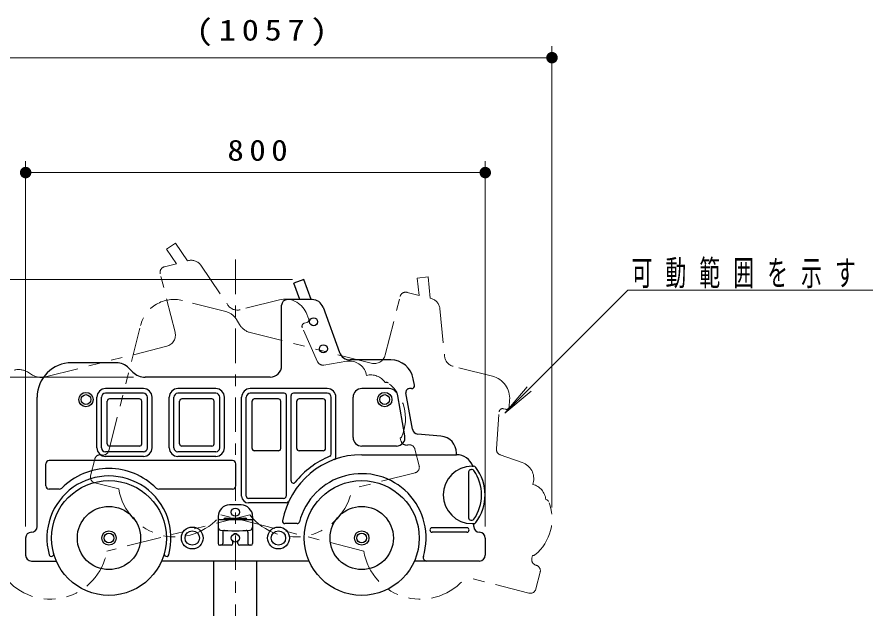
# Model space of a CAD drawing. Units: millimetres on the paper, scale 1:20. Extents: x -365 to 0, y 0 to 257.
# Drawn here: x -320.5 to -246.1, y 90.5 to 142 of the extents above; entities that cross this region are included whole.
import ezdxf

# ---------------------------------------------------------------- set-up
doc = ezdxf.new("R2010")
doc.units = ezdxf.units.MM
doc.linetypes.add('USER2', pattern=[6, 3, -1, 1, -1])
doc.linetypes.add('USER3', pattern=[8, 3, -1, 1, -1, 1, -1])
doc.layers.add('LY_1', color=7, linetype='Continuous', lineweight=13)
doc.styles.add('ＭＳ ゴシック', font='')
doc.styles.get('ＭＳ ゴシック').set_extended_font_data('MS Gothic')

# ---------------------------------------------------------------- blocks, each defined once
blk = doc.blocks.new('filled_dot')
at = {"color": 0, "linetype": 'Continuous', "lineweight": -2, "const_width": 1.25}
blk.add_lwpolyline([(-0.625, 0, 1), (0.625, 0, 1)], format="xyb", close=True, dxfattribs=at)

msp = doc.modelspace()

# ---------------------------------------------------------------- linework, layer by layer
at = {"layer": 'LY_1'}
for p, q in [((-273.986, 99.287), (-273.986, 139.437)), ((-326.824, 138.437), (-273.986, 138.437)), ((-319.794, 97.637), (-319.794, 129.437)), ((-279.794, 97.637), (-279.794, 129.437)), ((-319.794, 128.437), (-279.794, 128.437)), ((-296.571, 119.137), (-350.295, 119.137)), ((-267.372, 118.208), (-278.085, 107.495)), ((-267.372, 118.208), (-246.059, 118.208)), ((-310.397, 110.637), (-340.295, 110.637)), ((-278.085, 107.495), (-276.157, 109.793)), ((-278.085, 107.495), (-275.787, 109.424))]:
    msp.add_line(p, q, dxfattribs=at)
at = {"layer": 'LY_1', "linetype": 'USER3'}
for p, q in [((-306.747, 122.295), (-307.532, 121.76)), ((-305.699, 120.756), (-306.747, 122.295)), ((-306.679, 120.507), (-307.532, 121.76)), ((-305.622, 120.775), (-305.699, 120.756)), ((-306.679, 120.507), (-307.72, 120.242)), ((-304.55, 120.369), (-302.193, 116.909)), ((-306.788, 114.546), (-308.081, 119.635)), ((-284.762, 119.354), (-285.708, 119.259)), ((-285.556, 117.75), (-285.708, 119.259)), ((-284.576, 117.501), (-284.762, 119.354)), ((-285.556, 117.75), (-286.597, 118.014)), ((-302.364, 116.345), (-306.148, 117.306)), ((-297.71, 117.369), (-301.12, 116.502)), ((-288.497, 112.564), (-287.204, 117.653)), ((-284.499, 117.481), (-284.576, 117.501)), ((-295.163, 115.739), (-295.394, 116.252)), ((-283.751, 116.612), (-283.332, 112.447)), ((-301.176, 115.207), (-301.444, 115.658)), ((-312.564, 104.234), (-309.794, 115.137)), ((-294.387, 111.978), (-295.718, 114.932)), ((-295.329, 115.394), (-295.518, 115.346)), ((-289.712, 111.841), (-300.256, 114.52)), ((-307.511, 113.331), (-318.055, 110.652)), ((-291.85, 112.016), (-293.851, 111.69)), ((-319.191, 110.817), (-319.643, 111.086)), ((-279.172, 110.711), (-282.583, 111.578)), ((-290.124, 110.784), (-290.155, 110.905)), ((-288.507, 110.163), (-288.446, 110.178)), ((-277.712, 108.064), (-277.67, 108.625)), ((-278.825, 104.389), (-278.585, 107.619)), ((-278.023, 107.84), (-278.212, 107.888)), ((-287.131, 105.095), (-287.193, 105.339)), ((-285.916, 104.372), (-285.547, 102.919)), ((-276.577, 103.211), (-278.491, 103.88)), ((-313.779, 103.511), (-314.149, 102.057)), ((-285.908, 102.311), (-291.401, 100.915)), ((-313.787, 101.449), (-311.687, 100.915)), ((-275.649, 101.304), (-275.618, 101.426)), ((-274.524, 99.987), (-274.463, 99.971)), ((-300.284, 98.659), (-312.724, 95.499)), ((-290.364, 95.499), (-302.804, 98.659)), ((-275.734, 94.877), (-275.672, 95.121)), ((-275.988, 91.847), (-281.481, 93.242)), ((-275.011, 93.662), (-275.38, 92.208))]:
    msp.add_line(p, q, dxfattribs=at)
at = {"layer": 'LY_1', "linetype": 'USER2'}
msp.add_line((-301.544, 120.865), (-301.544, 58.112), dxfattribs=at)
at = {"layer": 'LY_1', "lineweight": 25}
for p, q in [((-295.571, 119.137), (-296.464, 118.812)), ((-295.945, 117.387), (-296.464, 118.812)), ((-294.934, 117.387), (-295.571, 119.137)), ((-294.855, 117.387), (-297.019, 117.387)), ((-297.519, 111.637), (-297.519, 116.887)), ((-293.915, 116.729), (-292.483, 112.795)), ((-311.89, 111.887), (-315.794, 111.887)), ((-288.025, 112.137), (-291.544, 112.137)), ((-310.458, 111.076), (-310.829, 111.448)), ((-298.519, 110.637), (-309.397, 110.637)), ((-285.958, 109.931), (-286.055, 110.484)), ((-309.544, 109.637), (-312.844, 109.637)), ((-303.244, 109.637), (-306.544, 109.637)), ((-293.544, 109.637), (-300.244, 109.637)), ((-288.147, 109.637), (-290.544, 109.637)), ((-286.204, 109.637), (-286.399, 109.637)), ((-318.794, 97.637), (-318.794, 108.887)), ((-313.594, 104.487), (-313.594, 108.887)), ((-313.194, 104.487), (-313.194, 108.887)), ((-309.544, 109.237), (-312.844, 109.237)), ((-309.194, 104.487), (-309.194, 108.887)), ((-308.794, 104.487), (-308.794, 108.887)), ((-307.294, 104.487), (-307.294, 108.887)), ((-306.894, 104.487), (-306.894, 108.887)), ((-303.244, 109.237), (-306.544, 109.237)), ((-302.894, 104.487), (-302.894, 108.887)), ((-302.494, 104.487), (-302.494, 108.887)), ((-300.994, 100.287), (-300.994, 108.887)), ((-300.594, 100.287), (-300.594, 108.887)), ((-297.294, 109.237), (-300.244, 109.237)), ((-297.094, 100.38), (-297.094, 109.037)), ((-296.694, 101.615), (-296.694, 109.037)), ((-293.544, 109.237), (-296.494, 109.237)), ((-293.194, 103.933), (-293.194, 108.887)), ((-292.794, 103.657), (-292.794, 108.887)), ((-291.294, 105.387), (-291.294, 108.887)), ((-286.791, 105.517), (-287.409, 109.017)), ((-286.132, 106.095), (-286.694, 109.285)), ((-312.694, 104.837), (-312.694, 108.537)), ((-309.894, 108.737), (-312.494, 108.737)), ((-309.694, 104.837), (-309.694, 108.537)), ((-306.394, 104.837), (-306.394, 108.537)), ((-303.594, 108.737), (-306.194, 108.737)), ((-303.394, 104.837), (-303.394, 108.537)), ((-300.094, 104.437), (-300.094, 108.537)), ((-297.794, 108.737), (-299.894, 108.737)), ((-297.594, 104.437), (-297.594, 108.537)), ((-296.194, 104.437), (-296.194, 108.537)), ((-293.894, 108.737), (-295.994, 108.737)), ((-293.694, 104.437), (-293.694, 108.537)), ((-283.663, 105.507), (-285.683, 105.684)), ((-309.894, 104.637), (-312.494, 104.637)), ((-303.594, 104.637), (-306.194, 104.637)), ((-287.53, 104.637), (-290.544, 104.637)), ((-309.544, 104.137), (-312.844, 104.137)), ((-309.544, 103.737), (-312.844, 103.737)), ((-303.244, 104.137), (-306.544, 104.137)), ((-303.244, 103.737), (-306.544, 103.737)), ((-297.794, 104.237), (-299.894, 104.237)), ((-293.894, 104.237), (-295.994, 104.237)), ((-290.544, 103.887), (-282.294, 103.887)), ((-282.294, 103.887), (-282.294, 104.013)), ((-318.044, 101.187), (-318.044, 103.087)), ((-301.794, 103.387), (-317.744, 103.387)), ((-301.494, 101.187), (-301.494, 103.087)), ((-280.944, 102.887), (-280.816, 102.887)), ((-281.244, 102.385), (-281.244, 98.39)), ((-316.87, 100.887), (-317.744, 100.887)), ((-301.794, 100.887), (-308.217, 100.887)), ((-297.341, 100.087), (-300.394, 100.087)), ((-301.044, 99.512), (-302.044, 99.512)), ((-297.089, 99.687), (-300.394, 99.687)), ((-303.044, 98.512), (-303.044, 96.162)), ((-302.444, 98.362), (-300.644, 98.362)), ((-300.044, 98.512), (-300.044, 96.162)), ((-302.894, 98.262), (-300.194, 98.262)), ((-296.16, 97.887), (-297.237, 97.887)), ((-280.944, 97.887), (-280.816, 97.887)), ((-280.794, 97.637), (-280.794, 97.887)), ((-302.644, 97.152), (-302.644, 96.162)), ((-300.444, 97.152), (-300.444, 96.162)), ((-281.394, 97.537), (-284.417, 97.537)), ((-281.394, 97.137), (-284.417, 97.137)), ((-319.794, 96.637), (-319.794, 95.137)), ((-301.769, 96.162), (-301.769, 96.369)), ((-301.319, 96.162), (-301.319, 96.369)), ((-279.794, 96.637), (-279.794, 95.137)), ((-301.919, 96.012), (-302.894, 96.012)), ((-300.194, 96.012), (-301.169, 96.012)), ((-319.294, 94.637), (-317.126, 94.637)), ((-295.126, 94.637), (-307.961, 94.637)), ((-303.419, 81.637), (-303.419, 94.637)), ((-299.669, 81.637), (-299.669, 94.637)), ((-280.294, 94.637), (-285.961, 94.637))]:
    msp.add_line(p, q, dxfattribs=at)
for centre, radius in [((-294.735, 115.451), 0.35), ((-293.88, 113.102), 0.35), ((-314.544, 108.687), 0.625), ((-314.544, 108.687), 0.425), ((-288.544, 108.687), 0.625), ((-288.544, 108.687), 0.425), ((-312.544, 96.637), 5), ((-290.544, 96.637), 5), ((-312.544, 96.637), 2.75), ((-301.544, 98.887), 0.35), ((-290.544, 96.637), 2.75), ((-305.294, 96.637), 0.95), ((-297.794, 96.637), 0.95), ((-312.544, 96.637), 0.625), ((-312.544, 96.637), 0.425), ((-305.294, 96.637), 0.625), ((-301.544, 96.637), 0.35), ((-297.794, 96.637), 0.625), ((-290.544, 96.637), 0.625), ((-290.544, 96.637), 0.425)]:
    msp.add_circle(centre, radius, dxfattribs=at)
at = {"layer": 'LY_1', "linetype": 'USER3'}
for centre, radius, start, end in [((-305.376, 119.806), 1, 34.25374, 104.25374), ((-307.596, 119.758), 0.5, 104.25374, 194.25374), ((-286.72, 117.53), 0.5, 75.74626, 165.74626), ((-306.886, 114.399), 3, 75.74626, 165.74626), ((-297.217, 115.43), 2, 24.25374, 104.25374), ((-284.746, 116.512), 1, 5.74626, 75.74626), ((-302.734, 114.891), 1.5, 30.74626, 75.74626), ((-301.367, 117.471), 1, 214.25374, 284.25374), ((-295.391, 115.636), 0.25, 284.25374, 24.25374), ((-299.887, 115.974), 1.5, 210.74626, 255.74626), ((-295.444, 115.055), 0.3, 104.25374, 204.25374), ((-307.758, 114.3), 1, 284.25374, 14.25374), ((-289.466, 112.811), 1, 255.74626, 345.74626), ((-293.931, 112.184), 0.5, 204.25374, 279.25374), ((-291.609, 110.536), 1.5, 14.25374, 99.25374), ((-282.337, 112.547), 1, 185.74626, 255.74626), ((-320.41, 109.796), 1.5, 59.25374, 104.25374), ((-318.425, 112.106), 1.5, 239.25374, 284.25374), ((-289.755, 109.33), 1.5, 33.72496, 104.25374), ((-279.665, 108.773), 2, 355.74626, 75.74626), ((-288.384, 109.936), 0.25, 51.12364, 104.25374), ((-290.738, 107.017), 4, 337.38384, 51.12364), ((-277.961, 108.082), 0.25, 255.74626, 355.74626), ((-278.286, 107.597), 0.3, 75.74626, 175.74626), ((-287.276, 105.574), 0.25, 289.41712, 337.38384), ((-286.647, 105.218), 0.5, 194.25374, 284.25374), ((-286.4, 104.249), 0.5, 14.25374, 104.25374), ((-278.326, 104.352), 0.5, 175.74626, 250.74626), ((-313.295, 103.387), 0.5, 75.74626, 165.74626), ((-313.049, 104.357), 0.5, 255.74626, 345.74626), ((-286.031, 102.795), 0.5, 284.25374, 14.25374), ((-277.072, 101.795), 1.5, 345.74626, 70.74626), ((-313.664, 101.934), 0.5, 165.74626, 255.74626), ((-276.018, 99.85), 1.5, 5.21748, 75.74626), ((-306.753, 101.726), 5, 189.32444, 322.16808), ((-296.335, 101.726), 5, 217.83192, 350.67556), ((-277.986, 98.287), 4, 308.87636, 22.61616), ((-274.525, 99.729), 0.25, 22.61616, 75.74626), ((-317.658, 96.309), 5, 217.83192, 350.67556), ((-285.43, 96.309), 5, 189.32444, 322.16808), ((-275.249, 94.754), 0.5, 165.74626, 255.74626), ((-275.633, 95.368), 0.25, 260.90964, 308.87636), ((-275.496, 93.785), 0.5, 345.74626, 75.74626), ((-275.865, 92.331), 0.5, 255.74626, 345.74626)]:
    msp.add_arc(centre, radius, start, end, dxfattribs=at)
at = {"layer": 'LY_1', "lineweight": 25}
for centre, radius, start, end in [((-297.019, 116.887), 0.5, 90, 180), ((-294.855, 116.387), 1, 20, 90), ((-291.544, 113.137), 1, 200, 270), ((-315.794, 108.887), 3, 90, 180), ((-311.89, 110.387), 1.5, 45, 90), ((-288.025, 110.137), 2, 10, 90), ((-309.397, 112.137), 1.5, 225, 270), ((-298.519, 111.637), 1, 270, 0), ((-312.844, 108.887), 0.75, 90, 180), ((-309.544, 108.887), 0.75, 0, 90), ((-306.544, 108.887), 0.75, 90, 180), ((-303.244, 108.887), 0.75, 0, 90), ((-300.244, 108.887), 0.75, 90, 180), ((-293.544, 108.887), 0.75, 0, 90), ((-290.544, 108.887), 0.75, 90, 180), ((-288.147, 108.887), 0.75, 10, 90), ((-286.399, 109.337), 0.3, 90, 190), ((-286.204, 109.887), 0.25, 270, 10), ((-312.844, 108.887), 0.35, 90, 180), ((-309.544, 108.887), 0.35, 0, 90), ((-306.544, 108.887), 0.35, 90, 180), ((-303.244, 108.887), 0.35, 0, 90), ((-300.244, 108.887), 0.35, 90, 180), ((-297.294, 109.037), 0.2, 0, 90), ((-296.494, 109.037), 0.2, 90, 180), ((-293.544, 108.887), 0.35, 0, 90), ((-312.494, 108.537), 0.2, 90, 180), ((-309.894, 108.537), 0.2, 0, 90), ((-306.194, 108.537), 0.2, 90, 180), ((-303.594, 108.537), 0.2, 0, 90), ((-299.894, 108.537), 0.2, 90, 180), ((-297.794, 108.537), 0.2, 0, 90), ((-295.994, 108.537), 0.2, 90, 180), ((-293.894, 108.537), 0.2, 0, 90), ((-285.639, 106.182), 0.5, 190, 265), ((-290.544, 105.387), 0.75, 180, 270), ((-287.53, 105.387), 0.75, 270, 10), ((-283.794, 104.013), 1.5, 0, 85), ((-312.844, 104.487), 0.75, 180, 270), ((-312.844, 104.487), 0.35, 180, 270), ((-312.494, 104.837), 0.2, 180, 270), ((-309.894, 104.837), 0.2, 270, 0), ((-309.544, 104.487), 0.35, 270, 0), ((-309.544, 104.487), 0.75, 270, 0), ((-306.544, 104.487), 0.75, 180, 270), ((-306.544, 104.487), 0.35, 180, 270), ((-306.194, 104.837), 0.2, 180, 270), ((-303.594, 104.837), 0.2, 270, 0), ((-303.244, 104.487), 0.75, 270, 0), ((-303.244, 104.487), 0.35, 270, 0), ((-299.894, 104.437), 0.2, 180, 270), ((-297.794, 104.437), 0.2, 270, 0), ((-295.994, 104.437), 0.2, 180, 270), ((-293.894, 104.437), 0.2, 270, 0), ((-290.544, 96.887), 7, 90, 169.83575), ((-290.544, 96.887), 7.4, 112.02431, 141.52638), ((-293.394, 103.933), 0.2, 292.02431, 0), ((-292.994, 103.657), 0.2, 289.8938, 0), ((-282.294, 102.387), 1.5, 19.4123, 90), ((-317.744, 103.087), 0.3, 90, 180), ((-301.794, 103.087), 0.3, 0, 90), ((-280.944, 100.387), 2.5, 90, 270), ((-280.816, 102.637), 0.25, 36.8699, 90), ((-283.816, 100.387), 4, 323.1301, 36.8699), ((-312.544, 96.637), 5.4, 344.3815, 195.6185), ((-312.544, 96.887), 5.8, 44.82292, 135.17708), ((-290.544, 96.637), 5.6, 343.25363, 165.52249), ((-281.044, 102.385), 0.2, 92.86598, 180), ((-280.944, 100.387), 2.2, 90.00624, 92.86598), ((-280.944, 102.387), 0.2, 34.8499, 90.00624), ((-283.816, 100.387), 3.7, 325.1501, 34.8499), ((-296.494, 101.615), 0.2, 180, 321.52638), ((-317.744, 101.187), 0.3, 180, 270), ((-316.87, 101.187), 0.3, 270, 315.17708), ((-308.217, 101.187), 0.3, 224.82292, 270), ((-301.794, 101.187), 0.3, 270, 0), ((-300.394, 100.287), 0.6, 180, 270), ((-300.394, 100.287), 0.2, 180, 270), ((-297.341, 100.287), 0.2, 270, 333.42688), ((-290.544, 96.887), 7.4, 152.64267, 153.42688), ((-297.294, 100.38), 0.2, 332.64267, 0), ((-297.089, 99.887), 0.2, 270, 335.3776), ((-302.044, 98.512), 1, 90, 180), ((-301.044, 98.512), 1, 0, 90), ((-302.444, 98.262), 0.1, 90, 180), ((-300.644, 98.262), 0.1, 0, 90), ((-281.044, 98.39), 0.2, 180, 267.13402), ((-319.294, 97.637), 0.5, 270, 0), ((-302.894, 98.112), 0.15, 90, 180), ((-302.794, 97.583), 0.25, 180, 263.50467), ((-300.294, 97.583), 0.25, 276.49533, 0), ((-300.194, 98.112), 0.15, 0, 90), ((-297.237, 98.087), 0.2, 169.83575, 270), ((-296.16, 98.087), 0.2, 270, 345.52249), ((-280.944, 100.387), 2.2, 267.13402, 269.99376), ((-280.944, 98.387), 0.2, 269.99376, 325.1501), ((-280.816, 98.137), 0.25, 270, 323.1301), ((-280.294, 97.637), 0.5, 180, 270), ((-319.294, 96.637), 0.5, 90, 180), ((-301.544, 108.562), 11.3, 263.50467, 276.49533), ((-302.494, 97.152), 0.15, 85.24073, 180), ((-301.544, 96.787), 0.225, 47.01074, 132.98926), ((-300.594, 97.152), 0.15, 0, 94.75927), ((-284.417, 97.337), 0.2, 90, 270), ((-281.394, 97.337), 0.2, 270, 90), ((-280.294, 96.637), 0.5, 0, 90), ((-302.894, 96.162), 0.15, 180, 270), ((-302.794, 96.162), 0.15, 270, 0), ((-301.919, 96.162), 0.15, 270, 0), ((-301.169, 96.162), 0.15, 180, 270), ((-300.294, 96.162), 0.15, 180, 270), ((-300.194, 96.162), 0.15, 270, 0), ((-319.294, 95.137), 0.5, 180, 270), ((-317.552, 95.237), 0.2, 195.6185, 15.6185), ((-307.536, 95.237), 0.2, 164.3815, 344.3815), ((-284.894, 94.937), 0.3, 163.25363, 270), ((-280.294, 95.137), 0.5, 270, 0)]:
    msp.add_arc(centre, radius, start, end, dxfattribs=at)

# ---------------------------------------------------------------- block references
at = {"layer": 'LY_1', "xscale": 0.4, "yscale": 0.4, "rotation": 180}
for p in [(-273.986, 138.437), (-279.794, 128.437)]:
    msp.add_blockref('filled_dot', p, dxfattribs=at)
at = {"layer": 'LY_1', "xscale": 0.4, "yscale": 0.4}
msp.add_blockref('filled_dot', (-319.794, 128.437), dxfattribs=at)

# ---------------------------------------------------------------- texts
at = {"layer": 'LY_1', "style": 'ＭＳ ゴシック'}
for s, insert, char_height, attachment_point in [('\\T1.33;\\W1.2;(1057)', (-298.998, 139.437), 1.833, 8), ('\\T1.33;\\W1.15;800', (-299.377, 129.437), 1.833, 8), ('\\T1.64;\\W0.6;可動範囲を示す', (-267.059, 118.358), 2.199, 7)]:
    msp.add_mtext(s, dxfattribs=dict(at, insert=insert, char_height=char_height, attachment_point=attachment_point))

doc.saveas('drawing.dxf')
